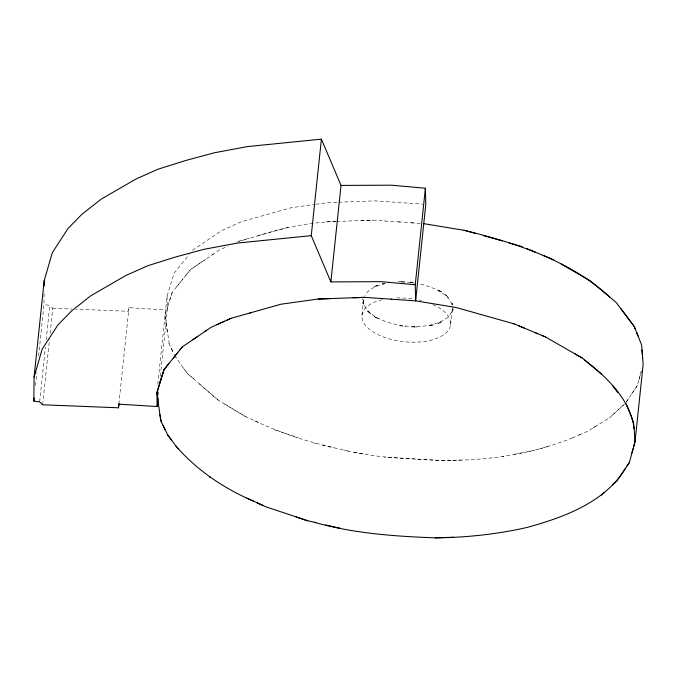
<?xml version="1.0" encoding="UTF-8"?>
<svg xmlns="http://www.w3.org/2000/svg" width="677" height="677" viewBox="0 0 677 677"><rect width="100%" height="100%" fill="white"/><g stroke="black" fill="none" stroke-linecap="round" stroke-linejoin="round"><path stroke-width="0.51" stroke-dasharray="3.38 2.54" d="M38.589 356.009L43.988 304.616L44.107 291.11M160.356 376.124L167.304 310.049L128.977 307.68L128.638 311.302L75.959 309.211M35.5 385.374L36.829 372.79M39.647 401.867L45.384 347.326M46.154 339.981L49.793 305.369L43.988 304.616M42.634 404.778L49.472 339.752M50.132 333.456L52.781 308.289L49.793 305.369M118.839 404.169L128.977 307.68M157.809 384.24L167.067 296.094L174.124 273.153L189.213 254.425M158.376 395.004L158.706 391.856M432.882 304.506L439.305 307.917A44.572 21.884 6 0 1 421.06 341.86A44.572 21.884 6 0 1 361.958 315.279L363.651 299.598L364.446 297.11M450.611 324.664L452.253 308.983M452.464 311.936L453.175 309.084L453.074 309.499M631.599 394.048L637.48 385.306L641.204 371.555M638.893 380.059L641.508 370.48M167.329 332.094L165.044 315.397L168.573 303.871M169.326 301.443L172.508 291.948M168.048 305.572L172.102 292.456L183.272 278.535M362 315.279L363.321 311.132A44.437 21.816 6 0 1 376.649 301.282L383.664 299.285M626.445 401.774L628.332 398.939M626.039 402.375L637.48 385.306M176.689 286.726L190.465 269.649L213.238 254.171M185.879 275.336L190.465 269.649L205.41 259.443M579.038 435.049L587.636 431.291L609.571 417.76M612.084 415.466L624.761 403.873M609.351 417.963L624.702 403.932M192.496 250.346L221.294 230.772L241.207 221.794L291.068 207.729L314.847 204.412M212.062 254.967L219.263 250.075L227.802 246.225M593.103 427.932L595.836 426.256M236.832 242.146L249.153 238.262M572.446 437.926C520.672 458.634 463.542 463.601 408.282 458.464L407.867 458.439C386.305 457.847 364.827 455.062 343.848 450.07M572.217 438.027L579.927 434.659M538.9 449.122L550.283 445.694M257.929 235.731C283.248 227.777 309.381 222.301 335.97 221.489M385.315 283.604L378.299 285.601A44.572 21.884 6 0 0 364.911 295.46M239.176 241.097L289.045 227.032M514.224 454.301L524.573 452.321M527.036 451.838L534.915 450.332M315.88 204.268L328.286 202.541L337.611 202.203M502.723 456.408L503.883 456.29M396.815 297.863L408.671 298.235A44.445 21.816 6 0 1 414.442 299.031M361.23 220.584L372.892 220.16L385.602 221.04M338.644 202.169L374.923 200.866L422.676 204.149M326.255 221.836L335.733 221.497M336.765 221.455L372.892 220.16M450.62 460.411L443.3 460.656L384.434 457.136M452.346 460.36L461.384 460.064M52.781 308.289L71.745 309.042M401.622 282.055L410.321 282.554A44.445 21.816 6 0 1 414.172 283.045M399.862 222.005L384.925 220.99M411.041 222.792L420.823 223.461M398.33 221.895L413.655 222.97M399.658 325.671L405.54 326.483L404.677 326.356M353.783 452.388L364.074 453.988M322.497 445.094L348.46 451.144M255.043 420.925C280.168 432.806 306.816 441.632 333.913 447.725M314.043 443.122L315.947 443.562M274.185 429.692L298.388 437.799M224.696 404.051L245.472 416.558L258.326 422.431M218.121 400.124L187.546 373.611L179.735 363.033M245.472 416.558L217.385 399.684L199.495 383.918M193.52 378.756L187.546 373.611L183.636 368.322M174.514 355.061L181.233 365.064M175.817 357.744L176.265 358.353M166.077 322.929L169.428 344.618M171.163 348.19L173.49 352.971M168.835 343.417L174.268 354.562M165.044 315.397L165.806 320.949M167.067 296.094L167.304 310.049M452.228 306.402A44.572 21.884 6 0 1 408.18 326.28A44.572 21.884 6 0 1 363.608 299.598M451.872 304.658A44.572 21.884 6 0 0 440.964 292.236L434.532 288.825A44.445 21.816 6 0 0 418.919 283.883M419.359 300.021A44.445 21.816 6 0 1 421.424 300.529M362.838 299.073L362.737 299.496L362.838 299.082M438.84 323.107L438.222 323.378L442.36 321.609L438.84 323.107M377.072 285.466L373.552 286.98L377.681 285.212L377.072 285.466M384.68 283.257L382.344 283.765L384.671 283.265M433.568 324.816L428.482 325.908L433.568 324.816M401.757 281.632L398.584 281.615L404.44 281.666L401.757 281.632M417.328 326.966L411.464 326.923L417.328 326.966M411.235 282.216L410.364 282.097L414.248 282.639L411.235 282.216M374.897 316.938L374.271 316.599L378.511 318.985L374.897 316.938M441.015 291.626L437.393 289.604L441.641 291.99L441.015 291.626M369.227 312.723L367.586 311.242L370.607 314.001L369.227 312.723M446.685 295.841L445.297 294.588L448.326 297.347L446.685 295.841M363.194 303.787L362.804 302.441L363.651 305.412L363.194 303.787M452.718 304.777L452.261 303.178L452.71 304.785"/><path stroke-width="1.02" d="M118.94 403.602L118.5 407.799L42.634 404.778L39.647 401.867L33.85 401.106L34.053 377.216L44.191 280.727L52.29 252.733L68.072 228.428L81.79 214.414L101.101 199.182L136.06 178.973L158.037 169.208L185.566 160.525L214.296 152.79L247.562 146.57L321.397 139.149L341.022 185.413L330.884 281.903L381.185 281.674L415.246 284.738L415.644 300.859L456.222 307.527L514.198 323.885L524.573 328.218M44.149 285.914L44.191 280.727M118.5 407.799L118.839 404.169L157.166 406.538L158.046 398.152M33.85 401.106L34.18 397.958M330.884 281.903L311.251 235.647L321.397 139.149M415.246 284.738L425.393 188.248L391.323 185.185L341.022 185.413M633.621 446.845L635.034 441.632L643.15 364.438L642.008 349.933M631.963 452.938L633.088 448.8M618.329 478.969L629.365 462.501L635.034 441.632L634.459 434.287M34.053 377.216L42.152 349.23L57.926 324.926L71.652 310.904L90.963 295.671L125.922 275.463L147.899 265.706L175.428 257.023L204.149 249.288L237.424 243.06L311.251 235.647M168.878 363.574L163.986 369.65L156.929 392.592L157.166 406.538M159.933 382.827L161.211 378.688M162.218 375.388L163.986 369.65L182.35 346.844L211.156 327.27L231.06 318.292L280.93 304.227L318.139 299.031L329.801 298.608M163.986 369.65L156.929 392.592L160.728 420.612L167.701 434.939L178.085 448.978M625.353 468.476C604.586 502.774 563.552 517.338 526.808 527.518C496.732 534.28 465.996 537.597 435.184 537.851C394.522 536.311 353.699 533.51 314.382 522.289M627.054 465.954L629.365 462.501M179.303 350.627L182.35 346.844M173.168 358.243L177.763 352.548M601.235 495.158L603.969 492.661M612.44 484.91L617.356 480.425M192.827 339.727L197.295 336.689M205.123 331.366L206.68 330.3M216.657 324.782L224.425 321.279M227.159 320.043L231.06 318.292M249.805 313.002L251.269 312.588M353.115 297.778L364.776 297.355L415.644 300.859L425.791 204.369L425.393 188.248M318.139 299.031L364.776 297.355M435.184 537.851L442.504 537.606M444.23 537.555L453.268 537.259M391.179 299.175L391.746 299.217M464.075 230.29L464.337 230.332C516.263 243.212 569.467 260.188 609.723 297.017M423.76 223.664L464.337 230.332L475.939 233.573M315.863 522.627L305.928 520.317L295.967 516.957M325.798 524.946L335.733 527.265M336.266 527.391L340.353 528.339M307.832 520.757L266.069 506.887L256.507 502.512M483.217 235.571L502.275 240.927M522.314 246.69L509.417 242.992M513.191 323.606L514.198 323.885M526.85 248.586L535.592 252.242M518.734 325.781L537.817 333.744M541.498 335.284L545.323 336.884L582.22 358.015L601.599 374.263M543.064 255.356L553.439 259.689M534.948 332.551L545.323 336.884M246.927 498.128L263.226 505.584M253.477 501.124C223.952 488.481 196.364 470.016 175.521 445.517M561.275 264.132L590.336 280.82L616.172 302.475L634.281 326.559L638.022 335.919M574.68 353.699L582.22 358.015M209.278 476.879L210.014 477.319M634.527 435.142C634.095 402.976 608.411 378.375 584.53 359.952M620.707 308.433L634.281 326.559L635.263 329.03M612.829 386.017L617.873 392.728M167.701 434.939L171.619 440.228M161.312 421.813L159.933 414.756M163.047 425.384L165.383 430.166M636.727 332.669L641.61 344.982L642.642 357.913M626.166 403.754L633.503 422.177L634.01 428.659"/></g></svg>
